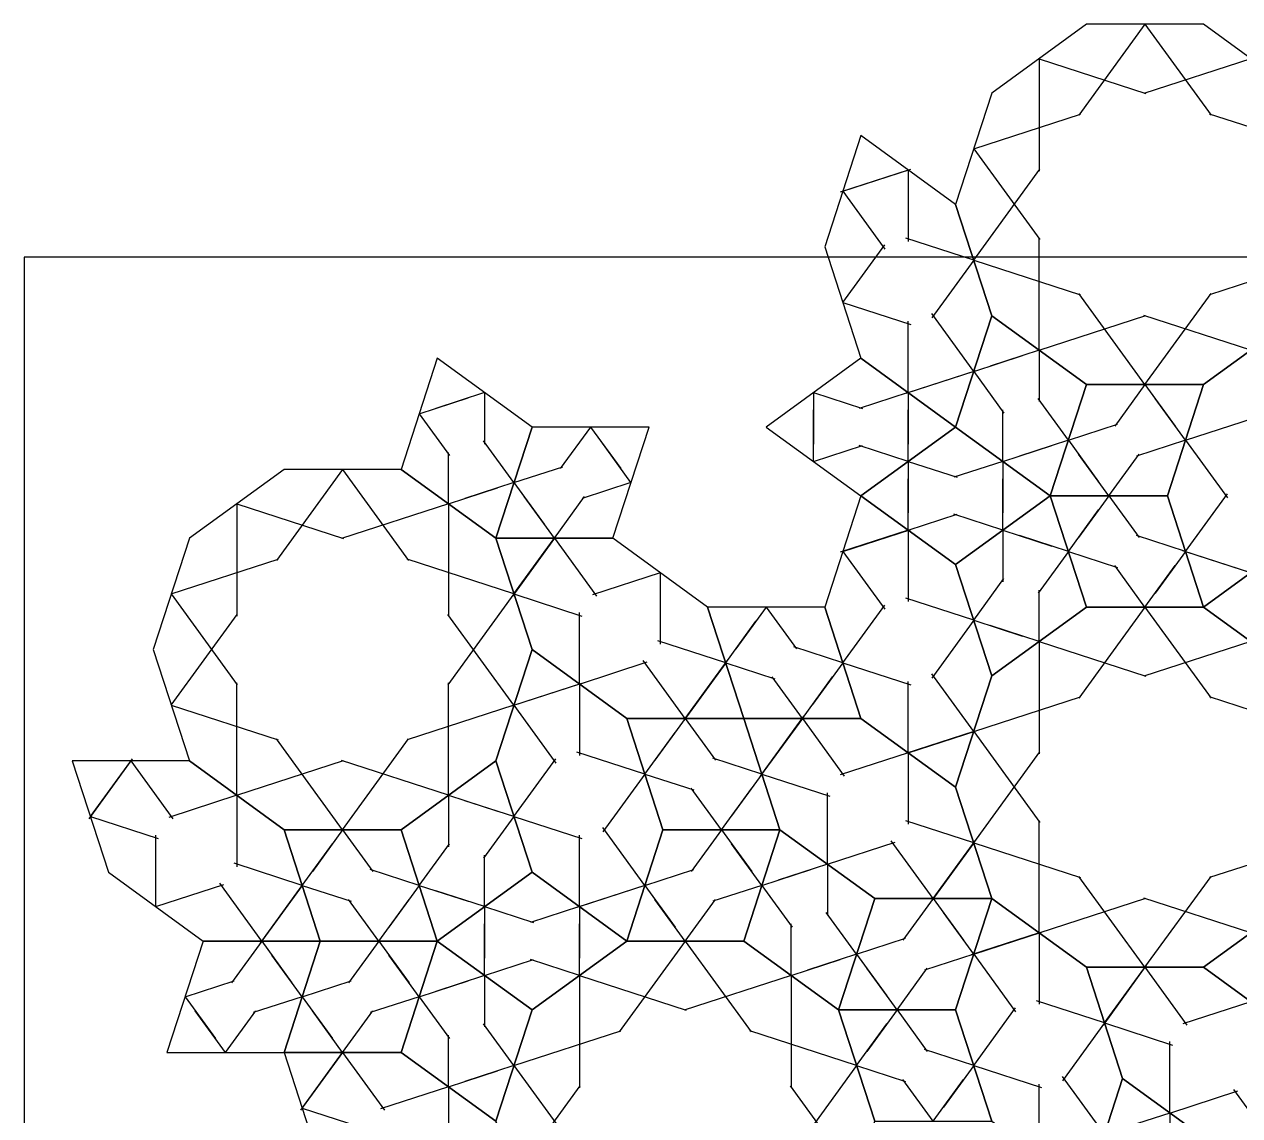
# Model space of a CAD drawing. Header units: millimetres. Extents: x -355 to 355, y -350 to 350.
# Drawn here: x -300 to -40.5, y 116.6 to 349.7 of the extents above; entities that cross this region are included whole.
import ezdxf

# ---------------------------------------------------------------- set-up
doc = ezdxf.new("R2010")
doc.units = ezdxf.units.MM
for name, color, linetype, true_color in [('canvas_boundary', 7, 'Continuous', 0x505050), ('decagon', 7, 'Continuous', 0xb0c4de), ('elong_hex', 7, 'Continuous', 0x90ee90), ('rhombus', 7, 'Continuous', 0x9370db), ('strapwork', 7, 'Continuous', 0xff0000)]:
    doc.layers.add(name, color=color, linetype=linetype, true_color=true_color)

msp = doc.modelspace()

# ---------------------------------------------------------------- linework, layer by layer
at = {"layer": 'canvas_boundary'}
msp.add_lwpolyline([(-300, -300), (300, -300), (300, 300), (-300, 300)], close=True, dxfattribs=at)
at = {"layer": 'decagon', "true_color": 0xb0c4de}
for points in [[(-27.95, 287.46), (-20.22, 311.24), (-27.95, 335.01), (-48.18, 349.71), (-73.18, 349.71), (-93.4, 335.01), (-101.13, 311.24), (-93.4, 287.46), (-73.18, 272.77), (-48.18, 272.77)], [(-191.58, 216.13), (-199.3, 239.91), (-219.53, 254.6), (-244.53, 254.6), (-264.75, 239.91), (-272.48, 216.13), (-264.75, 192.36), (-244.53, 177.66), (-219.53, 177.66), (-199.3, 192.36)], [(-73.18, 148.27), (-48.18, 148.27), (-27.95, 162.97), (-20.22, 186.74), (-27.95, 210.52), (-48.18, 225.21), (-73.18, 225.21), (-93.4, 210.52), (-101.13, 186.74), (-93.4, 162.97)], [(-146.35, 76.94), (-126.13, 91.64), (-118.4, 115.41), (-126.13, 139.19), (-146.35, 153.89), (-171.35, 153.89), (-191.58, 139.19), (-199.3, 115.41), (-191.58, 91.64), (-171.35, 76.94)]]:
    msp.add_lwpolyline(points, close=True, dxfattribs=at)
at = {"layer": 'elong_hex', "true_color": 0x90ee90}
for points in [[(-101.13, 263.68), (-93.4, 287.46), (-101.13, 311.24), (-121.35, 325.93), (-129.08, 302.16), (-121.35, 278.38)], [(-48.18, 225.21), (-27.95, 239.91), (-20.22, 263.68), (-27.95, 287.46), (-48.18, 272.77), (-55.9, 248.99)], [(-93.4, 210.52), (-101.13, 234.3), (-121.35, 248.99), (-129.08, 225.21), (-121.35, 201.44), (-101.13, 186.74)], [(-146.35, 201.44), (-154.08, 225.21), (-174.3, 239.91), (-199.3, 239.91), (-191.58, 216.13), (-171.35, 201.44)], [(-171.35, 153.89), (-163.63, 177.66), (-171.35, 201.44), (-191.58, 216.13), (-199.3, 192.36), (-191.58, 168.58)], [(-93.4, 162.97), (-101.13, 186.74), (-121.35, 201.44), (-146.35, 201.44), (-138.63, 177.66), (-118.4, 162.97)], [(-236.8, 153.89), (-244.53, 177.66), (-264.75, 192.36), (-289.75, 192.36), (-282.03, 168.58), (-261.8, 153.89)], [(-73.18, 100.72), (-65.45, 124.5), (-73.18, 148.27), (-93.4, 162.97), (-101.13, 139.19), (-93.4, 115.41)], [(-20.22, 109.8), (-27.95, 133.58), (-48.18, 148.27), (-73.18, 148.27), (-65.45, 124.5), (-45.22, 109.8)], [(-199.3, 115.41), (-219.53, 130.11), (-244.53, 130.11), (-236.8, 106.33), (-216.58, 91.64), (-191.58, 91.64)]]:
    msp.add_lwpolyline(points, close=True, dxfattribs=at)
at = {"layer": 'rhombus', "true_color": 0x9370db}
for points in [[(-80.9, 248.99), (-73.18, 272.77), (-93.4, 287.46), (-101.13, 263.68)], [(-199.3, 239.91), (-191.58, 263.68), (-211.8, 278.38), (-219.53, 254.6)], [(-121.35, 248.99), (-101.13, 263.68), (-121.35, 278.38), (-141.58, 263.68)], [(-55.9, 248.99), (-48.18, 272.77), (-73.18, 272.77), (-80.9, 248.99)], [(-174.3, 239.91), (-166.58, 263.68), (-191.58, 263.68), (-199.3, 239.91)], [(-80.9, 248.99), (-101.13, 263.68), (-121.35, 248.99), (-101.13, 234.3)], [(-73.18, 225.21), (-80.9, 248.99), (-101.13, 234.3), (-93.4, 210.52)], [(-48.18, 225.21), (-55.9, 248.99), (-80.9, 248.99), (-73.18, 225.21)], [(-27.95, 210.52), (-7.72, 225.21), (-27.95, 239.91), (-48.18, 225.21)], [(-121.35, 201.44), (-129.08, 225.21), (-154.08, 225.21), (-146.35, 201.44)], [(-146.35, 201.44), (-171.35, 201.44), (-163.63, 177.66), (-138.63, 177.66)], [(-191.58, 168.58), (-199.3, 192.36), (-219.53, 177.66), (-211.8, 153.89)], [(-211.8, 153.89), (-219.53, 177.66), (-244.53, 177.66), (-236.8, 153.89)], [(-146.35, 153.89), (-138.63, 177.66), (-163.63, 177.66), (-171.35, 153.89)], [(-126.13, 139.19), (-118.4, 162.97), (-138.63, 177.66), (-146.35, 153.89)], [(-171.35, 153.89), (-191.58, 168.58), (-211.8, 153.89), (-191.58, 139.19)], [(-93.4, 162.97), (-118.4, 162.97), (-126.13, 139.19), (-101.13, 139.19)], [(-7.72, 148.27), (-27.95, 162.97), (-48.18, 148.27), (-27.95, 133.58)], [(-244.53, 130.11), (-236.8, 153.89), (-261.8, 153.89), (-269.53, 130.11)], [(-211.8, 153.89), (-236.8, 153.89), (-244.53, 130.11), (-219.53, 130.11)], [(-191.58, 139.19), (-211.8, 153.89), (-219.53, 130.11), (-199.3, 115.41)], [(-101.13, 139.19), (-126.13, 139.19), (-118.4, 115.41), (-93.4, 115.41)], [(-52.95, 86.02), (-45.22, 109.8), (-65.45, 124.5), (-73.18, 100.72)]]:
    msp.add_lwpolyline(points, close=True, dxfattribs=at)
at = {"layer": 'strapwork', "true_color": 0xff0000}
for p, q in [((-60.68, 349.71), (-74.78, 330.29)), ((-60.68, 349.71), (-46.57, 330.29)), ((-83.29, 342.36), (-83.29, 318.36)), ((-83.29, 342.36), (-60.46, 334.94)), ((-38.06, 342.36), (-60.89, 334.94)), ((-97.26, 323.13), (-74.44, 330.54)), ((-24.09, 323.13), (-46.91, 330.54)), ((-97.26, 323.13), (-83.16, 303.71)), ((-111.24, 318.58), (-125.74, 313.87)), ((-125.21, 314.04), (-110.71, 318.76)), ((-111.24, 318.58), (-111.24, 303.33)), ((-97.26, 299.35), (-83.16, 318.77)), ((-125.21, 314.04), (-116.25, 301.71)), ((-97.26, 299.35), (-111.77, 304.06)), ((-83.29, 280.11), (-83.29, 304.11)), ((-125.21, 290.27), (-116.25, 302.61)), ((-97.26, 299.35), (-106.23, 287.01)), ((-97.26, 299.35), (-74.44, 291.93)), ((-24.09, 299.35), (-46.91, 291.93)), ((-60.68, 272.77), (-74.78, 292.18)), ((-60.68, 272.77), (-46.57, 292.18)), ((-125.21, 290.27), (-110.71, 285.56)), ((-111.24, 271.03), (-111.24, 286.28)), ((-97.26, 275.57), (-106.23, 287.91)), ((-83.29, 280.11), (-60.46, 287.53)), ((-38.06, 280.11), (-60.89, 287.53)), ((-97.26, 275.57), (-86.8, 278.97)), ((-83.29, 280.11), (-93.75, 276.71)), ((-83.29, 280.11), (-83.29, 269.11)), ((-97.26, 275.57), (-111.77, 270.86)), ((-111.24, 271.03), (-96.74, 275.74)), ((-97.26, 275.57), (-90.8, 266.67)), ((-60.68, 272.77), (-67.14, 263.87)), ((-60.68, 272.77), (-54.21, 263.87)), ((-201.69, 271.03), (-212.15, 267.63)), ((-201.69, 271.03), (-201.69, 260.03)), ((-131.46, 271.03), (-131.46, 260.03)), ((-131.46, 271.03), (-121, 267.63)), ((-111.24, 271.03), (-121.7, 267.63)), ((-111.24, 271.03), (-111.24, 260.03)), ((-215.67, 266.49), (-205.2, 269.89)), ((-131.46, 256.34), (-131.46, 267.34)), ((-111.24, 256.34), (-111.24, 267.34)), ((-91.01, 256.34), (-91.01, 267.34)), ((-77.04, 260.88), (-83.5, 269.78)), ((-52.04, 260.88), (-58.5, 269.78)), ((-215.67, 266.49), (-209.2, 257.59)), ((-52.04, 260.88), (-37.53, 265.59)), ((-179.08, 263.68), (-185.54, 254.79)), ((-179.08, 263.68), (-172.61, 254.79)), ((-77.04, 260.88), (-66.58, 264.28)), ((-195.44, 251.8), (-201.91, 260.7)), ((-170.44, 251.8), (-176.91, 260.7)), ((-131.46, 256.34), (-121, 259.74)), ((-111.24, 256.34), (-121.7, 259.74)), ((-91.01, 256.34), (-80.55, 259.74)), ((-77.04, 260.88), (-87.5, 257.48)), ((-77.04, 260.88), (-70.57, 251.98)), ((-52.04, 260.88), (-62.5, 257.48)), ((-52.04, 260.88), (-43.07, 248.54)), ((-209.42, 247.26), (-209.42, 258.26)), ((-68.4, 248.99), (-74.87, 257.89)), ((-68.4, 248.99), (-61.94, 257.89)), ((-232.03, 254.6), (-246.14, 235.19)), ((-232.03, 254.6), (-217.92, 235.19)), ((-195.44, 251.8), (-184.98, 255.2)), ((-111.24, 256.34), (-111.24, 245.34)), ((-111.24, 256.34), (-100.78, 252.94)), ((-91.01, 256.34), (-101.48, 252.94)), ((-91.01, 256.34), (-91.01, 245.34)), ((-195.44, 251.8), (-205.9, 248.4)), ((-195.44, 251.8), (-188.97, 242.9)), ((-170.44, 251.8), (-180.9, 248.4)), ((-111.24, 241.64), (-111.24, 252.64)), ((-91.01, 241.64), (-91.01, 252.64)), ((-209.42, 247.26), (-198.95, 250.66)), ((-52.04, 237.1), (-43.07, 249.44)), ((-254.64, 247.26), (-254.64, 223.26)), ((-254.64, 247.26), (-231.82, 239.84)), ((-209.42, 247.26), (-232.24, 239.84)), ((-209.42, 247.26), (-209.42, 223.26)), ((-186.8, 239.91), (-193.27, 248.81)), ((-186.8, 239.91), (-180.34, 248.81)), ((-68.4, 248.99), (-74.87, 240.09)), ((-68.4, 248.99), (-61.94, 240.09)), ((-111.24, 241.64), (-100.78, 245.04)), ((-91.01, 241.64), (-101.48, 245.04)), ((-77.04, 237.1), (-70.57, 246)), ((-111.24, 241.64), (-125.74, 236.93)), ((-125.21, 237.1), (-110.71, 241.81)), ((-111.24, 241.64), (-111.24, 226.39)), ((-91.01, 241.64), (-91.01, 230.64)), ((-91.01, 241.64), (-80.55, 238.24)), ((-186.8, 239.91), (-195.77, 227.57)), ((-195.44, 228.02), (-186.48, 240.36)), ((-186.8, 239.91), (-177.84, 227.57)), ((-77.04, 237.1), (-87.5, 240.5)), ((-52.04, 237.1), (-62.5, 240.5)), ((-125.21, 237.1), (-116.25, 224.76)), ((-77.04, 237.1), (-83.5, 228.2)), ((-77.04, 237.1), (-66.58, 233.7)), ((-52.04, 237.1), (-58.5, 228.2)), ((-38.06, 232.56), (-52.57, 237.27)), ((-52.04, 237.1), (-37.53, 232.39)), ((-268.62, 228.02), (-245.79, 235.44)), ((-195.44, 228.02), (-218.27, 235.44)), ((-60.68, 225.21), (-67.14, 234.11)), ((-60.68, 225.21), (-54.21, 234.11)), ((-164.19, 232.56), (-178.69, 227.85)), ((-164.19, 232.56), (-164.19, 217.31)), ((-97.26, 222.41), (-90.8, 231.31)), ((-83.29, 217.87), (-83.29, 228.87)), ((-268.62, 228.02), (-254.51, 208.6)), ((-195.44, 228.02), (-209.55, 208.6)), ((-195.44, 228.02), (-180.94, 223.31)), ((-97.26, 222.41), (-111.77, 227.12)), ((-268.62, 204.24), (-254.51, 223.66)), ((-195.44, 204.24), (-209.55, 223.66)), ((-181.46, 208.79), (-181.46, 224.04)), ((-141.58, 225.21), (-148.04, 216.31)), ((-141.58, 225.21), (-135.11, 216.31)), ((-125.21, 213.33), (-116.25, 225.66)), ((-60.68, 225.21), (-74.78, 205.8)), ((-60.68, 225.21), (-46.57, 205.8)), ((-150.21, 213.33), (-143.75, 222.22)), ((-97.26, 222.41), (-106.23, 210.07)), ((-97.26, 222.41), (-86.8, 219.01)), ((-83.29, 217.87), (-93.75, 221.27)), ((-150.21, 213.33), (-164.72, 218.04)), ((-125.21, 213.33), (-135.68, 216.72)), ((-83.29, 217.87), (-83.29, 193.87)), ((-83.29, 217.87), (-60.46, 210.45)), ((-38.06, 217.87), (-60.89, 210.45)), ((-181.46, 208.79), (-166.96, 213.5)), ((-158.85, 201.44), (-167.82, 213.78)), ((-150.21, 213.33), (-159.18, 200.99)), ((-158.85, 201.44), (-149.89, 213.77)), ((-150.21, 213.33), (-139.75, 209.93)), ((-125.21, 213.33), (-131.68, 204.43)), ((-125.21, 213.33), (-110.71, 208.61)), ((-133.85, 201.44), (-140.32, 210.34)), ((-133.85, 201.44), (-127.39, 210.34)), ((-97.26, 198.63), (-106.23, 210.97)), ((-254.64, 185.01), (-254.64, 209.01)), ((-209.42, 185.01), (-209.42, 209.01)), ((-181.46, 208.79), (-195.97, 204.07)), ((-195.44, 204.24), (-180.94, 208.96)), ((-181.46, 208.79), (-181.46, 193.54)), ((-111.24, 194.09), (-111.24, 209.34)), ((-97.26, 198.63), (-74.44, 206.05)), ((-24.09, 198.63), (-46.91, 206.05)), ((-268.62, 204.24), (-245.79, 196.83)), ((-195.44, 204.24), (-218.27, 196.83)), ((-195.44, 204.24), (-186.48, 191.91)), ((-158.85, 201.44), (-165.32, 192.54)), ((-158.85, 201.44), (-152.39, 192.54)), ((-133.85, 201.44), (-142.82, 189.1)), ((-142.49, 189.55), (-133.53, 201.89)), ((-133.85, 201.44), (-124.89, 189.1)), ((-167.49, 189.55), (-161.02, 198.45)), ((-97.26, 198.63), (-111.77, 193.92)), ((-111.24, 194.09), (-96.74, 198.8)), ((-97.26, 198.63), (-83.16, 179.21)), ((-232.03, 177.66), (-246.14, 197.08)), ((-232.03, 177.66), (-217.92, 197.08)), ((-277.25, 192.36), (-286.22, 180.02)), ((-285.89, 180.47), (-276.93, 192.81)), ((-277.25, 192.36), (-268.29, 180.02)), ((-254.64, 185.01), (-231.82, 192.43)), ((-209.42, 185.01), (-232.24, 192.43)), ((-195.44, 180.47), (-186.48, 192.81)), ((-167.49, 189.55), (-181.99, 194.26)), ((-142.49, 189.55), (-152.95, 192.95)), ((-111.24, 194.09), (-125.74, 189.38)), ((-111.24, 194.09), (-111.24, 178.84)), ((-97.26, 174.85), (-83.16, 194.27)), ((-167.49, 189.55), (-176.45, 177.21)), ((-167.49, 189.55), (-157.03, 186.15)), ((-142.49, 189.55), (-148.95, 180.65)), ((-142.49, 189.55), (-127.99, 184.84)), ((-254.64, 185.01), (-269.14, 180.3)), ((-254.64, 185.01), (-254.64, 169.76)), ((-209.42, 185.01), (-209.42, 174.01)), ((-209.42, 185.01), (-198.95, 181.61)), ((-151.13, 177.66), (-157.59, 186.56)), ((-151.13, 177.66), (-144.66, 186.56)), ((-128.51, 170.31), (-128.51, 185.56)), ((-195.44, 180.47), (-205.9, 183.87)), ((-285.89, 180.47), (-271.39, 175.76)), ((-195.44, 180.47), (-201.91, 171.57)), ((-195.44, 180.47), (-180.94, 175.76)), ((-97.26, 174.85), (-111.77, 179.57)), ((-83.29, 155.62), (-83.29, 179.62)), ((-232.03, 177.66), (-238.49, 168.76)), ((-232.03, 177.66), (-225.56, 168.76)), ((-167.49, 165.77), (-176.45, 178.11)), ((-151.13, 177.66), (-157.59, 168.76)), ((-151.13, 177.66), (-144.66, 168.76)), ((-271.92, 161.23), (-271.92, 176.48)), ((-240.67, 165.77), (-234.2, 174.67)), ((-215.67, 165.77), (-209.2, 174.67)), ((-181.46, 161.23), (-181.46, 176.48)), ((-142.49, 165.77), (-148.95, 174.67)), ((-128.51, 170.31), (-114.01, 175.03)), ((-105.9, 162.97), (-114.86, 175.3)), ((-97.26, 174.85), (-106.23, 162.52)), ((-105.9, 162.97), (-96.94, 175.3)), ((-97.26, 174.85), (-74.44, 167.44)), ((-24.09, 174.85), (-46.91, 167.44)), ((-201.69, 161.23), (-201.69, 172.23)), ((-240.67, 165.77), (-255.17, 170.49)), ((-215.67, 165.77), (-226.13, 169.17)), ((-167.49, 165.77), (-157.03, 169.17)), ((-142.49, 165.77), (-132.03, 169.17)), ((-128.51, 170.31), (-138.98, 166.91)), ((-128.51, 170.31), (-128.51, 159.31)), ((-249.3, 153.89), (-258.27, 166.22)), ((-249.3, 153.89), (-240.34, 166.22)), ((-60.68, 148.27), (-74.78, 167.69)), ((-60.68, 148.27), (-46.57, 167.69)), ((-271.92, 161.23), (-257.41, 165.94)), ((-240.67, 165.77), (-249.63, 153.44)), ((-240.67, 165.77), (-230.2, 162.37)), ((-215.67, 165.77), (-222.13, 156.87)), ((-215.67, 165.77), (-205.2, 162.37)), ((-201.69, 161.23), (-212.15, 164.63)), ((-167.49, 165.77), (-181.99, 161.06)), ((-181.46, 161.23), (-166.96, 165.94)), ((-167.49, 165.77), (-161.02, 156.87)), ((-142.49, 165.77), (-152.95, 162.37)), ((-142.49, 165.77), (-136.02, 156.87)), ((-224.3, 153.89), (-230.77, 162.78)), ((-224.3, 153.89), (-217.84, 162.78)), ((-201.69, 161.23), (-201.69, 150.23)), ((-201.69, 161.23), (-191.23, 157.83)), ((-181.46, 161.23), (-191.93, 157.83)), ((-181.46, 161.23), (-181.46, 150.23)), ((-158.85, 153.89), (-165.32, 162.78)), ((-158.85, 153.89), (-152.39, 162.78)), ((-105.9, 162.97), (-112.37, 154.07)), ((-105.9, 162.97), (-99.44, 154.07)), ((-83.29, 155.62), (-60.46, 163.04)), ((-38.06, 155.62), (-60.89, 163.03)), ((-122.26, 151.08), (-128.73, 159.98)), ((-97.26, 151.08), (-103.73, 159.98)), ((-201.69, 146.54), (-201.69, 157.54)), ((-181.46, 146.54), (-181.46, 157.54)), ((-136.24, 146.54), (-136.24, 157.54)), ((-97.26, 151.08), (-82.76, 155.79)), ((-249.3, 153.89), (-255.77, 144.99)), ((-249.3, 153.89), (-242.84, 144.99)), ((-224.3, 153.89), (-230.77, 144.99)), ((-224.3, 153.89), (-217.84, 144.99)), ((-158.85, 153.89), (-172.96, 134.47)), ((-158.85, 153.89), (-144.75, 134.47)), ((-122.26, 151.08), (-111.8, 154.48)), ((-83.29, 155.62), (-97.79, 150.91)), ((-83.29, 155.62), (-83.29, 140.37)), ((-240.67, 142), (-247.13, 150.9)), ((-215.67, 142), (-222.13, 150.9)), ((-122.26, 151.08), (-132.73, 147.68)), ((-122.26, 151.08), (-115.8, 142.18)), ((-97.26, 151.08), (-107.73, 147.68)), ((-97.26, 151.08), (-88.3, 138.74)), ((-201.69, 146.54), (-191.23, 149.94)), ((-181.46, 146.54), (-191.93, 149.94)), ((-136.24, 146.54), (-125.78, 149.94)), ((-113.63, 139.19), (-120.09, 148.09)), ((-113.63, 139.19), (-107.16, 148.09)), ((-60.68, 148.27), (-69.64, 135.93)), ((-69.31, 136.38), (-60.35, 148.72)), ((-60.68, 148.27), (-51.71, 135.93)), ((-265.67, 142), (-255.2, 145.4)), ((-240.67, 142), (-230.2, 145.4)), ((-215.67, 142), (-205.2, 145.4)), ((-201.69, 146.54), (-212.15, 143.14)), ((-201.69, 146.54), (-201.69, 135.54)), ((-181.46, 146.54), (-181.46, 122.54)), ((-181.46, 146.54), (-158.64, 139.12)), ((-136.24, 146.54), (-159.06, 139.12)), ((-136.24, 146.54), (-136.24, 122.54)), ((-265.67, 142), (-259.2, 133.1)), ((-240.67, 142), (-251.13, 138.6)), ((-240.67, 142), (-234.2, 133.1)), ((-215.67, 142), (-226.13, 138.6)), ((-215.67, 142), (-209.2, 133.1)), ((-69.31, 136.38), (-83.82, 141.1)), ((-38.06, 140.92), (-52.57, 136.21)), ((-257.03, 130.11), (-263.49, 139.01)), ((-257.03, 130.11), (-250.56, 139.01)), ((-232.03, 130.11), (-238.49, 139.01)), ((-232.03, 130.11), (-225.56, 139.01)), ((-113.63, 139.19), (-120.09, 130.29)), ((-113.63, 139.19), (-107.16, 130.29)), ((-97.26, 127.3), (-88.3, 139.64)), ((-195.44, 127.3), (-201.91, 136.2)), ((-122.26, 127.3), (-115.8, 136.2)), ((-69.31, 136.38), (-78.28, 124.05)), ((-69.31, 136.38), (-54.81, 131.67)), ((-209.42, 122.76), (-209.42, 133.76)), ((-195.44, 127.3), (-172.61, 134.72)), ((-122.26, 127.3), (-145.09, 134.72)), ((-55.34, 117.15), (-55.34, 132.4)), ((-232.03, 130.11), (-240.99, 117.77)), ((-240.67, 118.22), (-231.7, 130.56)), ((-232.03, 130.11), (-223.06, 117.77)), ((-97.26, 127.3), (-107.73, 130.7)), ((-195.44, 127.3), (-205.9, 123.9)), ((-195.44, 127.3), (-181.33, 107.89)), ((-122.26, 127.3), (-136.37, 107.89)), ((-122.26, 127.3), (-111.8, 123.9)), ((-97.26, 127.3), (-103.73, 118.4)), ((-97.26, 127.3), (-82.76, 122.59)), ((-209.42, 122.76), (-198.95, 126.16)), ((-69.31, 112.61), (-78.28, 124.94)), ((-209.42, 122.76), (-223.92, 118.05)), ((-209.42, 122.76), (-209.42, 107.51)), ((-195.44, 103.53), (-181.33, 122.94)), ((-122.26, 103.53), (-136.37, 122.94)), ((-105.9, 115.41), (-112.37, 124.31)), ((-105.9, 115.41), (-99.44, 124.31)), ((-83.29, 108.07), (-83.29, 123.32)), ((-32.72, 109.8), (-41.69, 122.14)), ((-55.34, 117.15), (-40.83, 121.86)), ((-240.67, 118.22), (-226.16, 113.51)), ((-55.34, 117.15), (-65.8, 113.75)), ((-55.34, 117.15), (-55.34, 106.15))]:
    msp.add_line(p, q, dxfattribs=at)

doc.saveas('drawing.dxf')
